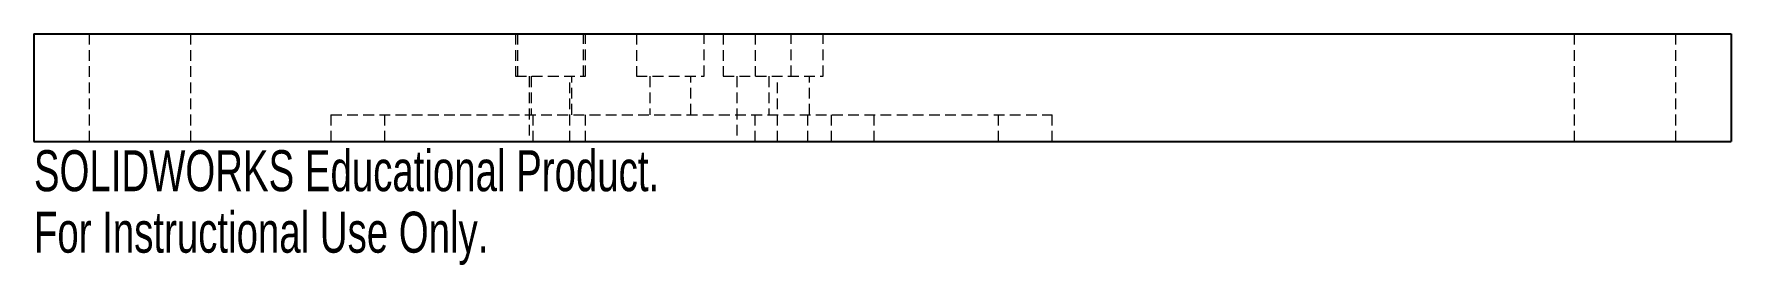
# Model space of a CAD drawing. Header units: millimetres. Extents: x -75 to 125, y -18 to 10.
import ezdxf

# ---------------------------------------------------------------- set-up
doc = ezdxf.new("R2010")
doc.units = ezdxf.units.MM
doc.linetypes.add('HIDDEN', pattern=[1.905, 1.27, -0.635])
doc.styles.add('SLDTEXTSTYLE0', font='TXT', dxfattribs={"width": 0.7})

msp = doc.modelspace()

# ---------------------------------------------------------------- linework, layer by layer
at = {"color": 7, "linetype": 'Continuous', "lineweight": 25}
for p, q in [((-75, 9.53), (125, 9.53)), ((-75, 9.53), (-75, -3.17)), ((125, 9.53), (125, -3.17)), ((-75, -3.17), (125, -3.17))]:
    msp.add_line(p, q, dxfattribs=at)
at = {"color": 7, "linetype": 'HIDDEN', "lineweight": 18}
for p, q in [((-68.5, 9.53), (-68.5, -3.17)), ((-56.5, -3.17), (-56.5, 9.53)), ((-18.24, 9.53), (-18.24, 4.53)), ((-18, 9.53), (-18, 4.53)), ((-10.24, 4.53), (-10.24, 9.53)), ((-10, 4.53), (-10, 9.53)), ((-4, 9.53), (-4, 4.53)), ((4, 4.53), (4, 9.53)), ((6.24, 9.53), (6.24, 4.53)), ((10, 9.53), (10, 4.53)), ((14.24, 4.53), (14.24, 9.53)), ((18, 4.53), (18, 9.53)), ((106.5, 9.53), (106.5, -3.17)), ((118.5, -3.17), (118.5, 9.53)), ((-18.24, 4.53), (-10, 4.53)), ((-16.64, 4.53), (-16.64, -3.17)), ((-16.4, 4.53), (-16.4, 0)), ((-11.84, -3.17), (-11.84, 4.53)), ((-11.6, 0), (-11.6, 4.53)), ((-4, 4.53), (4, 4.53)), ((-2.4, 4.53), (-2.4, 0)), ((2.4, 0), (2.4, 4.53)), ((6.24, 4.53), (18, 4.53)), ((7.84, 4.53), (7.84, -3.17)), ((11.6, 4.53), (11.6, 0)), ((12.64, -3.17), (12.64, 4.53)), ((16.4, 0), (16.4, 4.53)), ((-40, 0), (-40, -3.17)), ((-40, 0), (45, 0)), ((-33.65, -3.17), (-33.65, 0)), ((-16.21, 0), (-16.21, -3.17)), ((-10, -3.17), (-10, 0)), ((10, -3.17), (10, 0)), ((16.21, -3.17), (16.21, 0)), ((19, -3.17), (19, 0)), ((24, -3.17), (24, 0)), ((38.65, 0), (38.65, -3.17)), ((45, -3.17), (45, 0))]:
    msp.add_line(p, q, dxfattribs=at)

# ---------------------------------------------------------------- texts
at = {"color": 7, "linetype": 'Continuous', "char_height": 4.8336, "attachment_point": 1, "style": 'SLDTEXTSTYLE0'}
for s, insert in [('SOLIDWORKS Educational Product.', (-75, -4.19)), ('For Instructional Use Only.', (-75, -11.44))]:
    msp.add_mtext(s, dxfattribs=dict(at, insert=insert))

doc.saveas('drawing.dxf')
